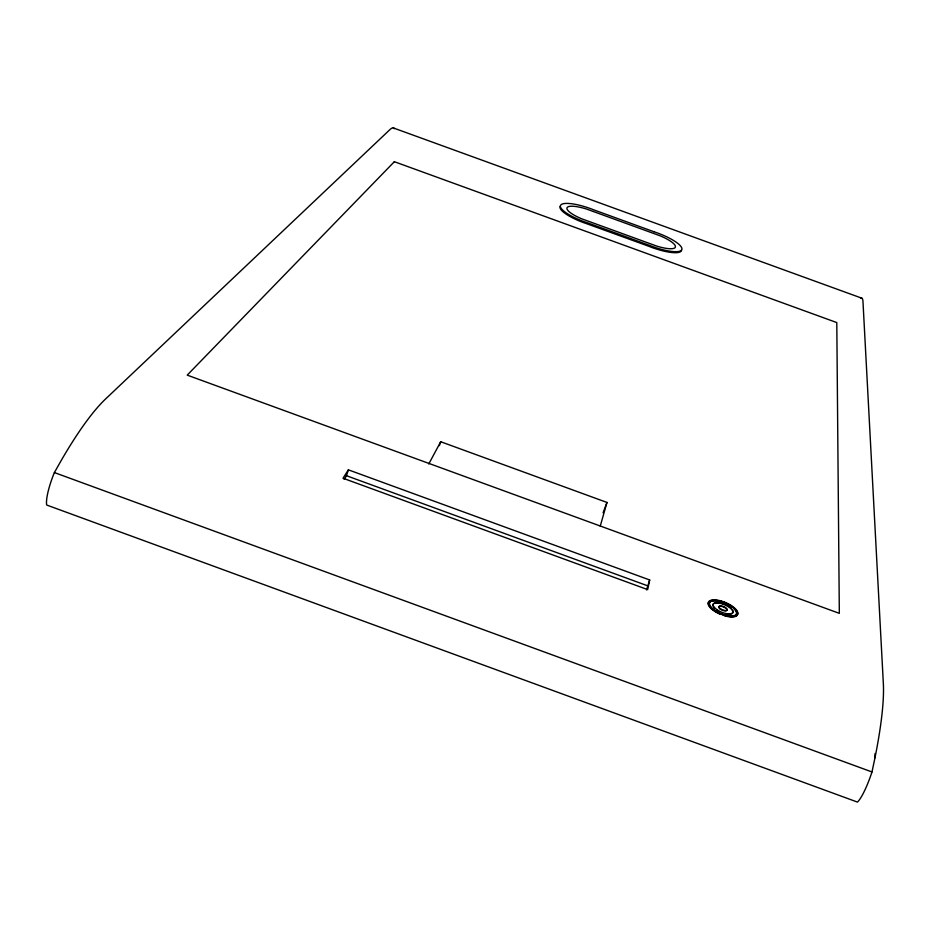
<?xml version="1.0" encoding="UTF-8"?>
<svg xmlns="http://www.w3.org/2000/svg" width="930" height="930" viewBox="0 0 930 930"><rect width="100%" height="100%" fill="white"/><g stroke="black" fill="none" stroke-linecap="round" stroke-linejoin="round"><path stroke-width="1.4" d="M394.367 128.677A89.28 11.451 -70.3 0 0 389.926 129.607L105.59 398.97A212.261 42.733 -67.8 0 0 61.496 459.99L54.382 472.568A33.294 7.242 -68.3 0 0 46.674 505.025L857.46 802.09A33.445 6.219 -71.4 0 0 871.98 771.958L874.979 757.799L875.06 753.509M649.686 579.971L647.664 589.608L343.019 478.241L348.378 469.836L649.686 579.971L646.571 589.887M600.234 526.171L606.976 502.444L440.692 441.727L428.788 463.965M344.147 479.322L346.448 475.707L348.378 469.836M439.344 445.644L440.692 441.727M603.082 512.79L606.976 502.444M393.274 127.91L861.843 298.193M346.448 475.707L647.443 585.737M54.382 472.568L871.98 771.958M874.979 757.799A213.214 36.689 -71.8 0 0 883.337 683.341L862.97 301.518A89.524 9.8 -69.7 0 0 860.68 298.146M681.504 250.449A28.574 7.231 20.1 0 1 648.826 246.299L587.388 223.956A28.563 7.231 19.6 0 1 560.209 206.355M714.728 608.394A10.695 4.22 22.6 0 1 717.89 602.989A10.695 4.22 22.6 0 1 731.968 609.766A10.695 4.22 22.6 0 1 726.411 614.033M718.727 611.266A10.695 4.22 22.6 0 1 716.507 609.871M734.944 608.859A15.81 6.243 22.6 0 1 736.374 615.997A15.81 6.243 22.6 0 1 724.296 615.741M720.413 614.346A15.81 6.243 22.6 0 1 708.195 604.198A15.81 6.243 22.6 0 1 717.832 600.629M719.041 600.873A15.81 6.243 22.6 0 1 721.564 601.524M722.842 601.942A15.81 6.243 22.6 0 1 732.317 606.697M734.037 608.836A14.613 5.766 22.6 0 1 732.654 616.288A14.613 5.766 22.6 0 1 715.112 611.01A14.613 5.766 22.6 0 1 710.532 601.78M712.45 601.082A14.613 5.766 22.6 0 1 718.204 601.222M719.332 601.454A14.613 5.766 22.6 0 1 721.668 602.059M725.214 603.326A14.613 5.766 22.6 0 1 731.619 606.837M394.355 161.704L187.221 375.127L839.325 613.347L836.791 322.571L394.355 161.704M593.247 211.482L586.679 209.111A21.646 5.464 19.6 0 0 567.056 207.716A21.646 5.464 19.6 0 0 581.878 218.864L656.441 245.973A21.646 5.464 20.1 0 0 675.366 247.089A21.646 5.464 20.1 0 0 659.812 235.697L593.247 211.482M653.825 231.698L593.945 209.924A28.563 7.219 19.6 0 0 560.523 205.414A28.563 7.219 19.6 0 0 587.76 222.909L649.21 245.253A28.574 7.219 20.1 0 0 681.864 249.519A28.574 7.219 20.1 0 0 653.825 231.698M720.297 609.127A4.406 1.732 22.6 0 0 726.981 610.289A4.406 1.732 22.6 0 0 721.494 606.36A4.406 1.732 22.6 0 0 720.297 609.127M720.459 608.743A4.406 1.732 22.6 0 0 727.144 609.906A4.406 1.732 22.6 0 0 721.645 605.976A4.406 1.732 22.6 0 0 720.459 608.743M714.414 610.045A14.613 5.766 22.6 0 0 736.572 613.858A14.613 5.766 22.6 0 0 718.251 600.827A14.613 5.766 22.6 0 0 714.414 610.045M716.716 609.534A10.695 4.22 22.6 0 0 732.956 612.335A10.695 4.22 22.6 0 0 719.564 602.803A10.695 4.22 22.6 0 0 716.716 609.534M711.066 608.022A15.81 6.231 22.6 0 0 736.548 615.602A15.81 6.231 22.6 0 0 721.61 601.117A15.81 6.231 22.6 0 0 711.066 608.022"/></g></svg>
